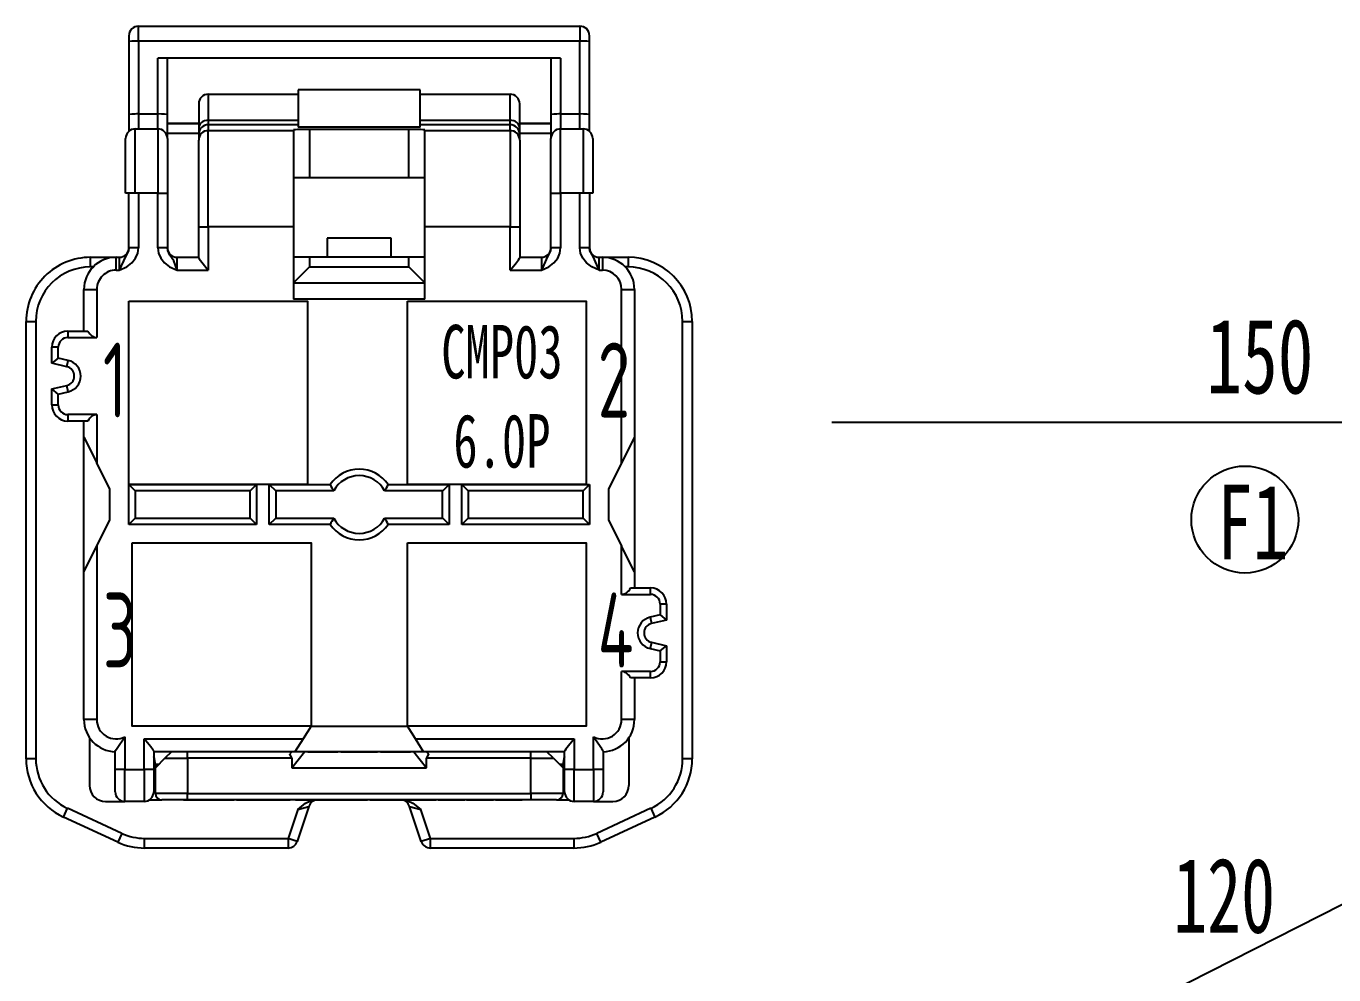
# Model space of a CAD drawing. Header units: millimetres. Extents: x 3853 to 7217, y 3585 to 4426.
# Drawn here: x 4837.8 to 4898.9, y 3794.7 to 3839 of the extents above; entities that cross this region are included whole.
import ezdxf

# ---------------------------------------------------------------- set-up
doc = ezdxf.new("R2010")
doc.units = ezdxf.units.MM
doc.layers.get('0').update_dxf_attribs({"lineweight": 25})
doc.layers.add('_0', color=7, linetype='Continuous', lineweight=25)
doc.layers.add('图框层', color=7, linetype='Continuous', lineweight=25)
doc.styles.add('PC_TEXTSTYLE', font='ISOCP.SHX', dxfattribs={"width": 0.707, "bigfont": 'GBCBIG.SHX'})
doc.styles.add('仿宋体', font='', dxfattribs={"width": 0.7, "height": 3.5})
doc.styles.add('标准', font='', dxfattribs={"width": 0.667})
doc.styles.get('仿宋体').set_extended_font_data('SimSun')
doc.styles.get('标准').set_extended_font_data('SimSun')

msp = doc.modelspace()

# ---------------------------------------------------------------- linework, layer by layer
at = {"lineweight": -2}
for p, q in [((4843.039, 3839.045), (4863.664, 3839.045)), ((4843.039, 3838.347), (4843.039, 3839.045)), ((4863.664, 3839.045), (4863.664, 3838.347)), ((4842.589, 3838.594), (4842.589, 3838.316)), ((4842.589, 3838.316), (4842.589, 3834.911)), ((4863.664, 3838.347), (4843.039, 3838.347)), ((4843.039, 3838.347), (4843.039, 3834.943)), ((4863.664, 3834.943), (4863.664, 3838.347)), ((4864.114, 3838.316), (4864.114, 3838.594)), ((4864.114, 3834.911), (4864.114, 3838.316)), ((4843.939, 3834.943), (4843.939, 3837.545)), ((4862.764, 3837.545), (4843.939, 3837.545)), ((4844.389, 3834.911), (4844.389, 3837.545)), ((4862.314, 3837.545), (4862.314, 3834.911)), ((4862.764, 3837.545), (4862.764, 3834.943)), ((4846.301, 3835.865), (4850.501, 3835.865)), ((4846.301, 3835.865), (4846.301, 3834.65)), ((4850.501, 3836.075), (4850.501, 3834.319)), ((4856.201, 3836.075), (4850.501, 3836.075)), ((4856.201, 3834.319), (4856.201, 3836.075)), ((4856.201, 3835.865), (4860.401, 3835.865)), ((4860.401, 3834.65), (4860.401, 3835.865)), ((4845.851, 3835.415), (4845.851, 3834.264)), ((4860.851, 3834.264), (4860.851, 3835.415)), ((4842.589, 3834.911), (4842.589, 3834.13)), ((4843.039, 3834.943), (4843.939, 3834.943)), ((4843.039, 3834.943), (4843.039, 3834.245)), ((4843.939, 3834.245), (4843.939, 3834.943)), ((4844.389, 3833.797), (4844.389, 3834.911)), ((4844.389, 3834.505), (4845.851, 3834.505)), ((4845.851, 3834.484), (4844.389, 3834.484)), ((4846.301, 3834.65), (4846.301, 3834.439)), ((4846.301, 3834.65), (4850.501, 3834.65)), ((4850.501, 3834.439), (4846.301, 3834.439)), ((4846.301, 3834.439), (4846.301, 3834.17)), ((4856.201, 3834.65), (4860.401, 3834.65)), ((4860.401, 3834.439), (4856.201, 3834.439)), ((4860.401, 3834.439), (4860.401, 3834.65)), ((4860.401, 3834.17), (4860.401, 3834.439)), ((4860.851, 3834.505), (4862.314, 3834.505)), ((4862.314, 3834.484), (4860.851, 3834.484)), ((4862.314, 3834.911), (4862.314, 3833.795)), ((4862.764, 3834.943), (4863.664, 3834.943)), ((4862.764, 3834.943), (4862.764, 3834.245)), ((4863.664, 3834.245), (4863.664, 3834.943)), ((4864.114, 3834.13), (4864.114, 3834.911)), ((4842.889, 3834.245), (4843.939, 3834.245)), ((4842.889, 3831.245), (4842.889, 3834.245)), ((4843.939, 3834.245), (4843.939, 3831.245)), ((4845.851, 3834.034), (4844.389, 3834.034)), ((4845.851, 3834.264), (4845.851, 3833.989)), ((4845.851, 3833.989), (4845.851, 3833.72)), ((4846.301, 3834.17), (4850.276, 3834.17)), ((4846.301, 3829.67), (4846.301, 3834.17)), ((4850.276, 3834.17), (4850.276, 3834.202)), ((4850.276, 3834.17), (4850.276, 3829.67)), ((4856.201, 3834.319), (4850.501, 3834.319)), ((4851.026, 3834.213), (4851.026, 3831.963)), ((4855.676, 3834.213), (4851.026, 3834.213)), ((4855.676, 3831.963), (4855.676, 3834.213)), ((4856.426, 3834.202), (4856.426, 3834.17)), ((4856.426, 3829.67), (4856.426, 3834.17)), ((4856.426, 3834.17), (4860.401, 3834.17)), ((4860.401, 3834.17), (4860.401, 3829.67)), ((4860.851, 3833.989), (4860.851, 3834.264)), ((4862.314, 3834.034), (4860.851, 3834.034)), ((4860.851, 3833.72), (4860.851, 3833.989)), ((4862.764, 3834.245), (4863.814, 3834.245)), ((4862.764, 3831.245), (4862.764, 3834.245)), ((4863.814, 3834.245), (4863.814, 3831.245)), ((4842.439, 3831.245), (4842.439, 3833.795)), ((4844.389, 3833.795), (4844.389, 3831.245)), ((4845.851, 3829.67), (4845.851, 3833.72)), ((4860.851, 3833.72), (4860.851, 3829.67)), ((4862.314, 3831.245), (4862.314, 3833.795)), ((4864.264, 3833.795), (4864.264, 3831.245)), ((4855.676, 3831.963), (4851.026, 3831.963)), ((4842.889, 3831.245), (4842.439, 3831.245)), ((4842.589, 3828.684), (4842.589, 3831.245)), ((4843.039, 3831.245), (4842.889, 3831.245)), ((4843.939, 3831.245), (4843.039, 3831.245)), ((4843.039, 3831.245), (4843.039, 3828.684)), ((4843.939, 3828.684), (4843.939, 3831.245)), ((4843.939, 3831.245), (4844.389, 3831.245)), ((4844.389, 3831.245), (4844.389, 3828.684)), ((4862.314, 3828.684), (4862.314, 3831.245)), ((4862.314, 3831.245), (4862.764, 3831.245)), ((4862.764, 3831.245), (4862.764, 3828.684)), ((4863.664, 3831.245), (4862.764, 3831.245)), ((4863.664, 3828.684), (4863.664, 3831.245)), ((4863.814, 3831.245), (4863.664, 3831.245)), ((4864.264, 3831.245), (4863.814, 3831.245)), ((4864.114, 3831.245), (4864.114, 3828.684)), ((4845.851, 3829.67), (4846.301, 3829.67)), ((4845.851, 3828.226), (4845.851, 3829.67)), ((4850.276, 3829.67), (4846.301, 3829.67)), ((4846.301, 3829.67), (4846.301, 3827.645)), ((4850.276, 3829.67), (4850.276, 3826.295)), ((4860.401, 3829.67), (4856.426, 3829.67)), ((4856.426, 3826.295), (4856.426, 3829.67)), ((4860.401, 3827.645), (4860.401, 3829.67)), ((4860.401, 3829.67), (4860.851, 3829.67)), ((4860.851, 3829.67), (4860.851, 3828.226)), ((4854.851, 3829.145), (4851.851, 3829.145)), ((4851.851, 3829.145), (4851.851, 3828.245)), ((4854.851, 3828.245), (4854.851, 3829.145)), ((4843.039, 3828.684), (4842.589, 3828.684)), ((4844.389, 3828.684), (4843.939, 3828.684)), ((4862.764, 3828.684), (4862.314, 3828.684)), ((4864.114, 3828.684), (4863.664, 3828.684)), ((4840.789, 3828.245), (4841.989, 3828.245)), ((4840.789, 3827.795), (4840.789, 3828.245)), ((4840.918, 3827.795), (4840.789, 3827.795)), ((4841.989, 3828.245), (4842.139, 3828.245)), ((4841.989, 3827.645), (4841.989, 3828.245)), ((4842.139, 3828.245), (4842.139, 3827.645)), ((4844.839, 3828.245), (4845.851, 3828.245)), ((4844.839, 3827.645), (4844.839, 3828.245)), ((4851.026, 3828.245), (4850.276, 3828.245)), ((4851.026, 3827.795), (4850.277, 3827.046)), ((4855.676, 3828.245), (4851.026, 3828.245)), ((4851.026, 3828.245), (4851.026, 3827.795)), ((4851.026, 3827.795), (4855.676, 3827.795)), ((4856.426, 3828.245), (4855.676, 3828.245)), ((4855.676, 3827.795), (4855.676, 3828.245)), ((4855.676, 3827.795), (4856.426, 3827.045)), ((4860.851, 3828.245), (4861.864, 3828.245)), ((4861.864, 3828.245), (4861.864, 3827.645)), ((4864.564, 3828.245), (4864.714, 3828.245)), ((4864.564, 3827.645), (4864.564, 3828.245)), ((4864.714, 3828.245), (4864.714, 3827.645)), ((4864.714, 3828.245), (4865.914, 3828.245)), ((4865.914, 3827.795), (4865.785, 3827.795)), ((4865.914, 3828.245), (4865.914, 3827.795)), ((4841.989, 3827.645), (4842.139, 3827.645)), ((4844.839, 3827.645), (4846.301, 3827.645)), ((4860.401, 3827.645), (4861.864, 3827.645)), ((4864.564, 3827.645), (4864.714, 3827.645)), ((4840.489, 3826.745), (4841.089, 3826.745)), ((4840.489, 3824.795), (4840.489, 3826.745)), ((4841.089, 3826.745), (4841.089, 3824.495)), ((4850.276, 3827.045), (4856.426, 3827.045)), ((4865.614, 3818.645), (4865.614, 3826.745)), ((4865.614, 3826.745), (4866.214, 3826.745)), ((4866.214, 3826.745), (4866.214, 3819.845)), ((4856.426, 3826.295), (4850.276, 3826.295)), ((4837.789, 3825.245), (4838.239, 3825.245)), ((4837.789, 3804.814), (4837.789, 3825.245)), ((4838.239, 3825.245), (4838.239, 3804.814)), ((4839.739, 3824.795), (4840.667, 3824.795)), ((4839.739, 3824.795), (4839.739, 3824.495)), ((4868.464, 3804.814), (4868.464, 3825.245)), ((4868.464, 3825.245), (4868.914, 3825.245)), ((4868.914, 3825.245), (4868.914, 3804.814)), ((4839.739, 3824.495), (4841.089, 3824.495)), ((4839.289, 3824.045), (4838.989, 3824.045)), ((4838.989, 3823.295), (4838.989, 3824.045)), ((4839.289, 3823.534), (4838.989, 3823.295)), ((4839.289, 3823.534), (4839.289, 3824.045)), ((4839.757, 3823.426), (4839.289, 3823.534)), ((4839.69, 3823.133), (4838.989, 3823.295)), ((4839.69, 3823.133), (4839.757, 3823.426)), ((4838.989, 3822.095), (4839.69, 3822.256)), ((4839.757, 3821.964), (4839.69, 3822.256)), ((4839.289, 3821.856), (4838.989, 3822.095)), ((4838.989, 3821.345), (4838.989, 3822.095)), ((4839.289, 3821.856), (4839.757, 3821.964)), ((4839.289, 3821.345), (4839.289, 3821.856)), ((4838.989, 3821.345), (4839.289, 3821.345)), ((4841.089, 3820.895), (4839.739, 3820.895)), ((4839.739, 3820.895), (4839.739, 3820.595)), ((4840.667, 3820.595), (4839.739, 3820.595)), ((4840.489, 3819.845), (4840.489, 3820.595)), ((4841.089, 3820.895), (4841.089, 3818.645)), ((4840.489, 3819.845), (4841.089, 3818.645)), ((4840.489, 3813.545), (4840.489, 3819.845)), ((4866.214, 3819.845), (4865.614, 3818.645)), ((4866.214, 3819.845), (4866.214, 3813.545)), ((4841.689, 3817.445), (4841.089, 3818.645)), ((4865.614, 3818.645), (4865.014, 3817.445)), ((4841.689, 3817.445), (4841.689, 3815.945)), ((4842.589, 3817.632), (4848.551, 3817.632)), ((4842.589, 3815.757), (4842.589, 3817.632)), ((4842.589, 3817.632), (4842.889, 3817.333)), ((4842.889, 3817.332), (4842.889, 3816.057)), ((4848.251, 3817.332), (4842.889, 3817.332)), ((4848.251, 3816.057), (4848.251, 3817.332)), ((4848.551, 3817.632), (4848.252, 3817.333)), ((4848.551, 3817.632), (4848.551, 3815.757)), ((4849.151, 3815.757), (4849.151, 3817.632)), ((4849.151, 3817.632), (4851.994, 3817.632)), ((4849.151, 3817.632), (4849.451, 3817.333)), ((4849.451, 3817.332), (4849.451, 3816.057)), ((4852.161, 3817.332), (4849.451, 3817.332)), ((4857.251, 3817.332), (4854.541, 3817.332)), ((4854.709, 3817.632), (4857.551, 3817.632)), ((4857.251, 3816.057), (4857.251, 3817.332)), ((4857.551, 3817.632), (4857.252, 3817.333)), ((4857.551, 3817.632), (4857.551, 3815.757)), ((4858.151, 3815.757), (4858.151, 3817.632)), ((4858.151, 3817.632), (4864.114, 3817.632)), ((4858.151, 3817.632), (4858.451, 3817.333)), ((4858.451, 3817.332), (4858.451, 3816.057)), ((4863.814, 3817.332), (4858.451, 3817.332)), ((4864.114, 3817.632), (4863.814, 3817.333)), ((4863.814, 3816.057), (4863.814, 3817.332)), ((4864.114, 3817.632), (4864.114, 3815.757)), ((4865.014, 3815.945), (4865.014, 3817.445)), ((4841.089, 3814.745), (4841.689, 3815.945)), ((4842.589, 3815.757), (4842.889, 3816.057)), ((4848.551, 3815.757), (4842.589, 3815.757)), ((4842.889, 3816.057), (4848.251, 3816.057)), ((4848.551, 3815.757), (4848.252, 3816.057)), ((4849.151, 3815.757), (4849.451, 3816.057)), ((4851.994, 3815.757), (4849.151, 3815.757)), ((4849.451, 3816.057), (4852.161, 3816.057)), ((4854.541, 3816.057), (4857.251, 3816.057)), ((4857.551, 3815.757), (4854.709, 3815.757)), ((4857.551, 3815.757), (4857.252, 3816.057)), ((4858.151, 3815.757), (4858.451, 3816.057)), ((4864.114, 3815.757), (4858.151, 3815.757)), ((4858.451, 3816.057), (4863.814, 3816.057)), ((4864.114, 3815.757), (4863.814, 3816.057)), ((4865.014, 3815.945), (4865.614, 3814.745)), ((4840.489, 3813.545), (4841.089, 3814.745)), ((4841.089, 3814.745), (4841.089, 3806.645)), ((4865.614, 3812.495), (4865.614, 3814.745)), ((4866.214, 3813.545), (4865.614, 3814.745)), ((4840.489, 3806.645), (4840.489, 3813.545)), ((4866.214, 3813.545), (4866.214, 3812.795)), ((4865.614, 3812.495), (4866.964, 3812.495)), ((4866.036, 3812.795), (4866.964, 3812.795)), ((4866.964, 3812.495), (4866.964, 3812.795)), ((4867.414, 3812.045), (4867.414, 3811.534)), ((4867.714, 3812.045), (4867.414, 3812.045)), ((4867.714, 3812.045), (4867.714, 3811.295)), ((4867.414, 3811.534), (4866.946, 3811.426)), ((4866.946, 3811.426), (4867.013, 3811.133)), ((4867.714, 3811.295), (4867.013, 3811.133)), ((4867.414, 3811.534), (4867.714, 3811.295)), ((4867.013, 3810.256), (4866.946, 3809.964)), ((4867.013, 3810.256), (4867.714, 3810.095)), ((4867.414, 3809.856), (4867.714, 3810.095)), ((4867.714, 3810.095), (4867.714, 3809.345)), ((4866.946, 3809.964), (4867.414, 3809.856)), ((4867.414, 3809.856), (4867.414, 3809.345)), ((4865.614, 3806.645), (4865.614, 3808.895)), ((4866.964, 3808.895), (4865.614, 3808.895)), ((4866.964, 3808.595), (4866.964, 3808.895)), ((4867.414, 3809.345), (4867.714, 3809.345)), ((4866.964, 3808.595), (4866.036, 3808.595)), ((4866.214, 3808.595), (4866.214, 3806.645)), ((4841.089, 3806.645), (4840.489, 3806.645)), ((4851.101, 3806.345), (4850.726, 3805.745)), ((4851.101, 3806.345), (4855.601, 3806.345)), ((4855.976, 3805.745), (4855.601, 3806.345)), ((4866.214, 3806.645), (4865.614, 3806.645)), ((4840.751, 3805.797), (4840.751, 3803.57)), ((4842.401, 3805.845), (4842.401, 3804.32)), ((4843.301, 3804.32), (4843.301, 3805.745)), ((4843.301, 3805.745), (4850.726, 3805.745)), ((4850.726, 3805.745), (4850.351, 3805.145)), ((4855.976, 3805.745), (4863.401, 3805.745)), ((4856.351, 3805.145), (4855.976, 3805.745)), ((4863.401, 3805.745), (4863.401, 3804.32)), ((4864.301, 3804.32), (4864.301, 3805.845)), ((4865.951, 3805.797), (4865.951, 3803.57)), ((4841.951, 3804.32), (4841.951, 3805.164)), ((4843.751, 3805.164), (4843.751, 3804.32)), ((4850.351, 3805.145), (4843.751, 3805.145)), ((4843.826, 3805.145), (4843.751, 3805.107)), ((4844.576, 3805.145), (4844.276, 3804.845)), ((4845.326, 3804.845), (4845.326, 3805.145)), ((4850.201, 3805.145), (4849.976, 3805.145)), ((4850.201, 3805.145), (4850.105, 3805.049)), ((4850.201, 3804.395), (4850.801, 3805.145)), ((4856.351, 3805.145), (4850.351, 3805.145)), ((4850.951, 3805.145), (4850.801, 3805.145)), ((4850.951, 3805.145), (4852.351, 3805.145)), ((4852.49, 3805.145), (4852.351, 3805.145)), ((4852.49, 3805.145), (4852.711, 3805.145)), ((4852.711, 3805.145), (4853.126, 3805.145)), ((4853.126, 3805.145), (4853.576, 3805.145)), ((4853.576, 3805.145), (4853.992, 3805.145)), ((4853.992, 3805.145), (4854.213, 3805.145)), ((4854.351, 3805.145), (4854.213, 3805.145)), ((4854.351, 3805.145), (4855.751, 3805.145)), ((4855.901, 3805.145), (4855.751, 3805.145)), ((4855.901, 3805.145), (4856.501, 3804.395)), ((4862.951, 3805.145), (4856.351, 3805.145)), ((4856.726, 3805.145), (4856.501, 3805.145)), ((4856.501, 3805.145), (4856.597, 3805.049)), ((4861.376, 3804.845), (4861.376, 3805.145)), ((4862.426, 3804.845), (4862.126, 3805.145)), ((4862.951, 3805.107), (4862.877, 3805.145)), ((4862.951, 3804.32), (4862.951, 3805.164)), ((4864.751, 3805.164), (4864.751, 3804.32)), ((4838.239, 3804.814), (4837.789, 3804.814)), ((4844.276, 3804.845), (4843.826, 3804.395)), ((4843.976, 3804.545), (4843.826, 3804.545)), ((4843.826, 3804.545), (4843.826, 3804.395)), ((4844.276, 3804.845), (4845.326, 3804.845)), ((4850.201, 3804.845), (4845.326, 3804.845)), ((4845.326, 3804.845), (4845.326, 3803.195)), ((4850.201, 3804.845), (4850.105, 3805.049)), ((4850.201, 3804.845), (4850.201, 3804.395)), ((4856.597, 3805.049), (4856.501, 3804.845)), ((4856.501, 3804.395), (4856.501, 3804.845)), ((4861.376, 3804.845), (4856.501, 3804.845)), ((4861.376, 3804.845), (4862.426, 3804.845)), ((4861.376, 3803.195), (4861.376, 3804.845)), ((4862.426, 3804.845), (4862.876, 3804.395)), ((4862.876, 3804.545), (4862.726, 3804.545)), ((4862.876, 3804.395), (4862.876, 3804.545)), ((4868.914, 3804.814), (4868.464, 3804.814)), ((4842.401, 3804.32), (4841.951, 3804.32)), ((4841.951, 3803.27), (4841.951, 3804.32)), ((4842.401, 3804.32), (4843.301, 3804.32)), ((4842.401, 3802.82), (4842.401, 3804.32)), ((4843.301, 3804.32), (4843.301, 3802.82)), ((4843.751, 3804.32), (4843.301, 3804.32)), ((4843.751, 3804.32), (4843.751, 3803.27)), ((4843.826, 3804.245), (4843.751, 3804.28)), ((4843.826, 3803.195), (4843.826, 3804.395)), ((4850.201, 3804.395), (4856.501, 3804.395)), ((4862.876, 3804.395), (4862.876, 3803.195)), ((4862.951, 3804.28), (4862.876, 3804.245)), ((4863.401, 3804.32), (4862.951, 3804.32)), ((4862.951, 3803.27), (4862.951, 3804.32)), ((4863.401, 3804.32), (4864.301, 3804.32)), ((4863.401, 3802.82), (4863.401, 3804.32)), ((4864.301, 3804.32), (4864.301, 3802.82)), ((4864.751, 3804.32), (4864.301, 3804.32)), ((4864.751, 3804.32), (4864.751, 3803.27)), ((4841.501, 3802.82), (4842.401, 3802.82)), ((4843.301, 3802.82), (4842.401, 3802.82)), ((4843.55, 3802.895), (4844.126, 3802.895)), ((4845.326, 3803.195), (4843.826, 3803.195)), ((4845.326, 3802.895), (4844.126, 3802.895)), ((4845.139, 3802.895), (4845.152, 3802.895)), ((4845.152, 3802.895), (4845.177, 3802.895)), ((4845.177, 3802.895), (4845.228, 3802.895)), ((4845.228, 3802.895), (4845.279, 3802.895)), ((4845.279, 3802.895), (4845.305, 3802.895)), ((4845.305, 3802.895), (4845.356, 3802.895)), ((4845.326, 3803.195), (4861.376, 3803.195)), ((4845.326, 3802.895), (4845.326, 3803.195)), ((4861.376, 3802.895), (4845.326, 3802.895)), ((4845.356, 3802.895), (4845.394, 3802.895)), ((4845.394, 3802.895), (4845.433, 3802.895)), ((4845.433, 3802.895), (4845.466, 3802.895)), ((4845.466, 3802.895), (4845.765, 3802.895)), ((4845.765, 3802.895), (4845.821, 3802.895)), ((4845.821, 3802.895), (4845.888, 3802.895)), ((4845.888, 3802.895), (4845.986, 3802.895)), ((4845.976, 3802.895), (4846.307, 3802.895)), ((4846.307, 3802.895), (4846.339, 3802.895)), ((4846.344, 3802.895), (4846.412, 3802.895)), ((4846.412, 3802.895), (4846.467, 3802.895)), ((4846.467, 3802.895), (4846.518, 3802.895)), ((4846.518, 3802.895), (4846.544, 3802.895)), ((4846.544, 3802.895), (4846.556, 3802.895)), ((4846.556, 3802.895), (4846.641, 3802.895)), ((4846.641, 3802.895), (4846.725, 3802.895)), ((4846.725, 3802.895), (4846.81, 3802.895)), ((4846.81, 3802.895), (4846.86, 3802.895)), ((4846.814, 3802.895), (4846.961, 3802.895)), ((4846.86, 3802.895), (4846.894, 3802.895)), ((4846.961, 3802.895), (4846.973, 3802.895)), ((4846.973, 3802.895), (4846.995, 3802.895)), ((4846.995, 3802.895), (4847.029, 3802.895)), ((4847.029, 3802.895), (4847.085, 3802.895)), ((4847.085, 3802.895), (4847.141, 3802.895)), ((4847.141, 3802.895), (4847.186, 3802.895)), ((4847.186, 3802.895), (4847.243, 3802.895)), ((4847.243, 3802.895), (4847.299, 3802.895)), ((4847.299, 3802.895), (4847.333, 3802.895)), ((4847.333, 3802.895), (4847.344, 3802.895)), ((4847.344, 3802.895), (4847.366, 3802.895)), ((4847.366, 3802.895), (4847.514, 3802.895)), ((4847.62, 3802.895), (4847.651, 3802.895)), ((4847.651, 3802.895), (4847.683, 3802.895)), ((4847.683, 3802.895), (4847.721, 3802.895)), ((4847.721, 3802.895), (4847.779, 3802.895)), ((4847.779, 3802.895), (4847.798, 3802.895)), ((4847.798, 3802.895), (4847.969, 3802.895)), ((4847.969, 3802.895), (4848.001, 3802.895)), ((4848.001, 3802.895), (4848.352, 3802.895)), ((4848.352, 3802.895), (4848.364, 3802.895)), ((4848.364, 3802.895), (4848.369, 3802.895)), ((4848.369, 3802.895), (4848.385, 3802.895)), ((4848.385, 3802.895), (4848.429, 3802.895)), ((4848.429, 3802.895), (4848.463, 3802.895)), ((4848.463, 3802.895), (4848.529, 3802.895)), ((4848.529, 3802.895), (4848.585, 3802.895)), ((4848.585, 3802.895), (4848.607, 3802.895)), ((4848.607, 3802.895), (4848.623, 3802.895)), ((4848.623, 3802.895), (4848.656, 3802.895)), ((4848.656, 3802.895), (4848.689, 3802.895)), ((4848.689, 3802.895), (4848.756, 3802.895)), ((4848.756, 3802.895), (4848.806, 3802.895)), ((4848.806, 3802.895), (4848.867, 3802.895)), ((4848.867, 3802.895), (4848.906, 3802.895)), ((4848.906, 3802.895), (4848.929, 3802.895)), ((4848.929, 3802.895), (4848.946, 3802.895)), ((4848.946, 3802.895), (4848.972, 3802.895)), ((4848.972, 3802.895), (4849.023, 3802.895)), ((4849.023, 3802.895), (4849.087, 3802.895)), ((4849.087, 3802.895), (4849.138, 3802.895)), ((4849.138, 3802.895), (4849.176, 3802.895)), ((4849.176, 3802.895), (4849.189, 3802.895)), ((4849.183, 3802.895), (4849.308, 3802.895)), ((4849.308, 3802.895), (4849.433, 3802.895)), ((4849.433, 3802.895), (4849.683, 3802.895)), ((4849.683, 3802.895), (4849.808, 3802.895)), ((4849.808, 3802.895), (4849.933, 3802.895)), ((4849.933, 3802.895), (4850.026, 3802.895)), ((4850.026, 3802.895), (4850.089, 3802.895)), ((4850.089, 3802.895), (4850.12, 3802.895)), ((4850.37, 3802.895), (4850.445, 3802.895)), ((4850.445, 3802.895), (4850.651, 3802.895)), ((4850.651, 3802.895), (4851.133, 3802.895)), ((4851.133, 3802.895), (4851.614, 3802.895)), ((4851.383, 3802.893), (4851.42, 3802.895)), ((4851.411, 3802.895), (4851.393, 3802.895)), ((4851.614, 3802.895), (4851.82, 3802.895)), ((4851.82, 3802.895), (4851.923, 3802.895)), ((4851.923, 3802.895), (4852.405, 3802.895)), ((4852.405, 3802.895), (4852.458, 3802.895)), ((4852.458, 3802.895), (4852.489, 3802.895)), ((4852.489, 3802.895), (4852.508, 3802.895)), ((4852.508, 3802.895), (4852.576, 3802.895)), ((4852.576, 3802.895), (4852.68, 3802.895)), ((4852.68, 3802.895), (4852.851, 3802.895)), ((4852.851, 3802.895), (4853.023, 3802.895)), ((4853.023, 3802.895), (4853.23, 3802.895)), ((4853.23, 3802.895), (4853.401, 3802.895)), ((4853.401, 3802.895), (4853.573, 3802.895)), ((4853.573, 3802.895), (4853.676, 3802.895)), ((4853.676, 3802.895), (4853.745, 3802.895)), ((4853.848, 3802.895), (4853.917, 3802.895)), ((4853.917, 3802.895), (4854.02, 3802.895)), ((4854.02, 3802.895), (4854.192, 3802.895)), ((4854.192, 3802.895), (4854.364, 3802.895)), ((4854.364, 3802.895), (4854.536, 3802.895)), ((4854.536, 3802.895), (4854.708, 3802.895)), ((4854.708, 3802.895), (4854.88, 3802.895)), ((4854.88, 3802.895), (4854.983, 3802.895)), ((4854.983, 3802.895), (4855.051, 3802.895)), ((4855.051, 3802.895), (4855.086, 3802.895)), ((4855.086, 3802.895), (4855.189, 3802.895)), ((4855.189, 3802.895), (4855.395, 3802.895)), ((4855.32, 3802.893), (4855.283, 3802.895)), ((4855.292, 3802.895), (4855.31, 3802.895)), ((4855.395, 3802.895), (4855.601, 3802.895)), ((4855.601, 3802.895), (4855.676, 3802.895)), ((4855.676, 3802.895), (4855.705, 3802.895)), ((4855.705, 3802.895), (4855.773, 3802.895)), ((4855.773, 3802.895), (4855.876, 3802.895)), ((4855.876, 3802.895), (4856.048, 3802.895)), ((4856.048, 3802.895), (4856.22, 3802.895)), ((4856.22, 3802.895), (4856.426, 3802.895)), ((4856.426, 3802.895), (4856.598, 3802.895)), ((4856.598, 3802.895), (4856.77, 3802.895)), ((4856.77, 3802.895), (4856.873, 3802.895)), ((4856.873, 3802.895), (4856.942, 3802.895)), ((4856.942, 3802.895), (4856.949, 3802.895)), ((4857.045, 3802.895), (4856.949, 3802.895)), ((4857.045, 3802.895), (4857.114, 3802.895)), ((4857.114, 3802.895), (4857.217, 3802.895)), ((4857.217, 3802.895), (4857.389, 3802.895)), ((4857.389, 3802.895), (4857.561, 3802.895)), ((4857.561, 3802.895), (4857.767, 3802.895)), ((4857.767, 3802.895), (4857.939, 3802.895)), ((4857.939, 3802.895), (4858.111, 3802.895)), ((4858.111, 3802.895), (4858.214, 3802.895)), ((4858.214, 3802.895), (4858.283, 3802.895)), ((4858.364, 3802.895), (4858.283, 3802.895)), ((4858.364, 3802.895), (4858.386, 3802.895)), ((4858.386, 3802.895), (4858.42, 3802.895)), ((4858.42, 3802.895), (4858.489, 3802.895)), ((4858.489, 3802.895), (4858.592, 3802.895)), ((4858.592, 3802.895), (4858.73, 3802.895)), ((4858.73, 3802.895), (4858.867, 3802.895)), ((4858.867, 3802.895), (4859.142, 3802.895)), ((4859.142, 3802.895), (4859.28, 3802.895)), ((4859.28, 3802.895), (4859.417, 3802.895)), ((4859.417, 3802.895), (4859.52, 3802.895)), ((4859.52, 3802.895), (4859.589, 3802.895)), ((4859.589, 3802.895), (4859.623, 3802.895)), ((4859.682, 3802.895), (4859.623, 3802.895)), ((4859.726, 3802.895), (4859.682, 3802.895)), ((4859.726, 3802.895), (4860.964, 3802.895)), ((4861.03, 3802.895), (4860.964, 3802.895)), ((4861.205, 3802.895), (4861.03, 3802.895)), ((4861.376, 3802.895), (4861.205, 3802.895)), ((4862.876, 3803.195), (4861.376, 3803.195)), ((4861.376, 3803.195), (4861.376, 3802.895)), ((4862.576, 3802.895), (4861.376, 3802.895)), ((4862.576, 3802.895), (4863.153, 3802.895)), ((4864.301, 3802.82), (4863.401, 3802.82)), ((4864.301, 3802.82), (4865.201, 3802.82)), ((4839.532, 3802.091), (4839.72, 3802.499)), ((4842.066, 3800.921), (4839.532, 3802.091)), ((4842.254, 3801.33), (4839.72, 3802.499)), ((4850.477, 3802.445), (4850.027, 3801.095)), ((4850.999, 3802.587), (4850.454, 3800.953)), ((4850.477, 3802.445), (4850.998, 3802.587)), ((4856.249, 3800.953), (4855.704, 3802.587)), ((4855.704, 3802.587), (4856.226, 3802.445)), ((4856.676, 3801.095), (4856.226, 3802.445)), ((4866.983, 3802.499), (4864.449, 3801.33)), ((4867.171, 3802.091), (4864.637, 3800.921)), ((4866.983, 3802.499), (4867.171, 3802.091)), ((4842.254, 3801.33), (4842.066, 3800.921)), ((4843.323, 3801.095), (4850.027, 3801.095)), ((4843.323, 3800.645), (4843.323, 3801.095)), ((4850.454, 3800.953), (4850.027, 3801.095)), ((4850.027, 3801.095), (4850.027, 3800.645)), ((4856.676, 3801.095), (4856.249, 3800.953)), ((4856.676, 3801.095), (4863.38, 3801.095)), ((4856.676, 3800.645), (4856.676, 3801.095)), ((4863.38, 3801.095), (4863.38, 3800.645)), ((4864.637, 3800.921), (4864.449, 3801.33)), ((4850.027, 3800.645), (4843.323, 3800.645)), ((4863.38, 3800.645), (4856.676, 3800.645))]:
    msp.add_line(p, q, dxfattribs=at)
for points in [[(4842.139, 3827.645), (4842.486, 3827.805), (4842.728, 3827.982), (4842.904, 3828.2), (4843.006, 3828.438), (4843.039, 3828.684)], [(4842.589, 3828.684), (4842.569, 3828.544), (4842.428, 3828.285), (4842.139, 3827.645)], [(4843.939, 3828.684), (4843.972, 3828.438), (4844.075, 3828.2), (4844.252, 3827.981), (4844.494, 3827.804), (4844.839, 3827.645)], [(4844.839, 3827.645), (4844.682, 3828.076), (4844.507, 3828.347), (4844.404, 3828.563), (4844.389, 3828.684)], [(4861.864, 3827.645), (4862.211, 3827.805), (4862.453, 3827.982), (4862.629, 3828.2), (4862.731, 3828.438), (4862.764, 3828.684)], [(4862.314, 3828.684), (4862.294, 3828.545), (4862.148, 3828.279), (4861.864, 3827.645)], [(4864.564, 3827.645), (4864.216, 3827.806), (4863.974, 3827.983), (4863.799, 3828.201), (4863.697, 3828.438), (4863.664, 3828.684)], [(4864.564, 3827.645), (4864.279, 3828.28), (4864.134, 3828.544), (4864.114, 3828.684)], [(4845.851, 3828.226), (4845.854, 3828.211), (4845.876, 3828.167), (4845.991, 3828.011), (4846.301, 3827.645)], [(4860.401, 3827.645), (4860.66, 3827.947), (4860.8, 3828.125), (4860.846, 3828.203), (4860.851, 3828.226)], [(4841.951, 3805.164), (4841.953, 3805.174), (4841.962, 3805.199), (4842.04, 3805.316), (4842.401, 3805.845)], [(4843.751, 3805.164), (4843.749, 3805.179), (4843.727, 3805.223), (4843.612, 3805.379), (4843.301, 3805.745)], [(4863.401, 3805.745), (4863.003, 3805.264), (4862.957, 3805.187), (4862.951, 3805.164)], [(4864.693, 3805.274), (4864.392, 3805.693), (4864.301, 3805.845)], [(4850.477, 3802.445), (4850.842, 3802.742), (4851.075, 3802.857), (4851.299, 3802.895)], [(4855.404, 3802.895), (4855.628, 3802.857), (4855.861, 3802.742), (4856.226, 3802.445)]]:
    msp.add_lwpolyline(points, dxfattribs=at)
for centre, radius, start, end in [((4843.039, 3838.595), 0.45, 90, 180.00001), ((4863.664, 3838.595), 0.45, 0, 90), ((4846.301, 3835.415), 0.45, 90, 179.99999), ((4860.401, 3835.415), 0.45, 0, 90), ((4842.889, 3833.795), 0.45, 90, 179.99999), ((4843.939, 3833.795), 0.45, 0, 90), ((4850.82, 3817.77), 16.443, 89.28119, 91.89362), ((4855.883, 3817.767), 16.446, 88.10676, 90.71873), ((4862.764, 3833.795), 0.45, 90, 180.00001), ((4863.814, 3833.795), 0.45, 0, 90), ((4850.823, 3815.219), 16.744, 89.30517, 91.86938), ((4855.882, 3815.501), 16.462, 88.10773, 90.71731), ((4842.139, 3828.695), 0.45, 270, 359.7321), ((4844.839, 3828.695), 0.45, 179.99999, 270), ((4861.864, 3828.695), 0.45, 270, 360), ((4864.564, 3828.695), 0.45, 179.99999, 270), ((4840.789, 3825.245), 3, 90, 180.00001), ((4840.789, 3825.245), 2.55, 90, 179.99999), ((4841.989, 3826.745), 1.5, 90, 179.99999), ((4864.714, 3826.745), 1.5, 360, 90), ((4865.914, 3825.245), 3, 0, 90), ((4865.914, 3825.245), 2.55, 360, 90), ((4841.989, 3826.745), 0.9, 90, 180.00001), ((4864.714, 3826.745), 0.9, 0, 90), ((4839.739, 3824.045), 0.75, 90, 179.99999), ((4839.739, 3824.045), 0.45, 90, 179.99999), ((4839.589, 3822.695), 0.45, 282.97224, 77.02776), ((4839.589, 3822.695), 0.75, 282.97224, 77.02776), ((4839.739, 3821.345), 0.75, 180.00001, 270), ((4839.739, 3821.345), 0.45, 179.99999, 270), ((4853.351, 3816.695), 1.65, 34.62354, 145.37646), ((4853.351, 3816.695), 1.35, 28.17864, 151.82136), ((4857.44, 3820.48), 6.146, 207.60106, 210.80316), ((4849.278, 3820.471), 6.128, 329.19295, 332.4042), ((4857.341, 3812.964), 6.033, 149.15797, 152.41984), ((4853.351, 3816.695), 1.65, 214.62354, 325.37646), ((4853.351, 3816.695), 1.35, 208.17864, 331.82136), ((4849.263, 3812.91), 6.146, 27.60106, 30.80317), ((4866.964, 3812.045), 0.75, 360, 90), ((4866.964, 3812.045), 0.45, 0, 90), ((4867.114, 3810.695), 0.75, 102.97224, 257.02776), ((4867.114, 3810.695), 0.45, 102.97224, 257.02776), ((4866.964, 3809.345), 0.45, 270, 0), ((4866.964, 3809.345), 0.75, 270, 0), ((4841.989, 3806.645), 1.5, 180.00001, 268.56745), ((4841.989, 3806.645), 0.9, 179.99999, 297.27962), ((4864.714, 3806.645), 0.9, 242.72039, 0), ((4864.714, 3806.645), 1.5, 271.43254, 0), ((4864.483, 3805.085), 0.281, 16.42325, 42.01821), ((4840.789, 3804.814), 3, 179.99999, 245.22486), ((4840.789, 3804.814), 2.55, 180.00001, 245.22486), ((4842.885, 3804.547), 0.941, 359.8442, 22.99509), ((4863.815, 3804.548), 0.939, 156.9747, 180.1978), ((4865.914, 3804.814), 2.55, 294.77514, 0), ((4865.914, 3804.814), 3, 294.77514, 0), ((4841.501, 3803.57), 0.75, 180.00001, 270), ((4865.201, 3803.57), 0.75, 270, 0), ((4842.401, 3803.27), 0.45, 180.00001, 270), ((4843.301, 3803.27), 0.45, 270, 0), ((4844.126, 3803.195), 0.3, 180.00001, 270), ((4851.426, 3802.445), 0.45, 95.43493, 161.56505), ((4855.277, 3802.445), 0.45, 18.43495, 84.56518), ((4862.576, 3803.195), 0.3, 270, 0), ((4863.401, 3803.27), 0.45, 180.00001, 270), ((4864.301, 3803.27), 0.45, 270, 0), ((4843.323, 3803.645), 3, 245.22486, 270), ((4843.323, 3803.645), 2.55, 245.22486, 270), ((4850.027, 3801.095), 0.45, 270, 341.56505), ((4856.676, 3801.095), 0.45, 198.43495, 270), ((4863.38, 3803.645), 2.55, 270, 294.77514), ((4863.38, 3803.645), 3, 270, 294.77514)]:
    msp.add_arc(centre, radius, start, end, dxfattribs=at)
for centre, major_axis, ratio, start_param, end_param in [((4843.039, 3838.316), (-0.45, 0), 0.069756, 4.712389, 6.283185), ((4863.664, 3838.316), (-0.45, 0), 0.069756, 3.141593, 4.712389), ((4843.039, 3834.911), (0.45, 0), 0.069756, 1.570796, 3.141593), ((4843.939, 3834.911), (0.45, 0), 0.069756, 0, 1.570796), ((4846.301, 3834.264), (0.45, 0), 0.858903, 1.570796, 3.141593), ((4846.301, 3833.989), (-0.45, 0), 0.999901, 4.712389, 6.283185), ((4860.401, 3834.264), (0.45, 0), 0.858903, 0, 1.570796), ((4860.401, 3833.989), (-0.45, 0), 0.999901, 3.141593, 4.712389), ((4862.764, 3834.911), (0.45, 0), 0.069756, 1.570796, 3.141593), ((4863.664, 3834.911), (0.45, 0), 0.069756, 0, 1.570796), ((4846.301, 3833.72), (0.45, 0), 0.999901, 1.570796, 3.141593), ((4860.401, 3833.72), (0.45, 0), 0.999901, 0, 1.570796), ((4841.089, 3825.534), (0, -1.039), 0.57735, 5.50377, 6.283185), ((4841.089, 3819.856), (0, -1.039), 0.57735, 3.141593, 3.921008), ((4865.614, 3813.534), (0, 1.039), 0.57735, 3.141593, 3.921008), ((4865.614, 3807.856), (0, 1.039), 0.57735, 5.50377, 6.283185)]:
    msp.add_ellipse(centre, major_axis=major_axis, ratio=ratio, start_param=start_param, end_param=end_param, dxfattribs=at)
at = {"layer": '_0', "lineweight": -3}
for p, q in [((4943.78, 3820.549), (4863.947, 3780.088)), ((4875.433, 3820.549), (4943.78, 3820.549))]:
    msp.add_line(p, q, dxfattribs=at)
at = {"layer": '_0', "lineweight": -2}
for points in [[(4842.589, 3826.188), (4850.943, 3826.188), (4850.943, 3817.632), (4842.589, 3817.632)], [(4855.601, 3826.188), (4863.955, 3826.188), (4863.955, 3817.632), (4855.601, 3817.632)], [(4842.748, 3814.9), (4851.101, 3814.9), (4851.101, 3806.345), (4842.748, 3806.345)], [(4855.601, 3814.9), (4863.955, 3814.9), (4863.955, 3806.345), (4855.601, 3806.345)]]:
    msp.add_lwpolyline(points, close=True, dxfattribs=at)
at = {"layer": '_0', "linetype": 'ByBlock', "lineweight": -3}
msp.add_circle((4894.737, 3815.992), 2.5, dxfattribs=at)

# ---------------------------------------------------------------- texts
at = {"insert": (4858.529, 3825.087), "char_height": 2.5, "width": 2.98384, "attachment_point": 1, "style": '标准'}
msp.add_mtext('\\pxqc;CMP03\\P6.0P', dxfattribs=at)
at = {"layer": '_0', "lineweight": 0, "char_height": 3.5, "attachment_point": 1, "style": 'PC_TEXTSTYLE'}
for s, insert in [('1', (4841.377, 3824.258)), ('2', (4864.497, 3824.258)), ('3', (4841.377, 3812.576)), ('4', (4864.497, 3812.576))]:
    msp.add_mtext(s, dxfattribs=dict(at, insert=insert))
at = {"layer": '_0', "linetype": 'ByBlock', "lineweight": -3, "char_height": 3.5, "attachment_point": 1, "style": '标准'}
for s, insert, width in [('{\\W0.7;F1}', (4893.434, 3817.629), 2.49833), ('120', (4891.385, 3800.183), 15.15855)]:
    msp.add_mtext(s, dxfattribs=dict(at, insert=insert, width=width))
at = {"layer": '图框层', "linetype": 'ByBlock', "lineweight": -3, "insert": (4892.939, 3825.382), "char_height": 3.5, "width": 15.15855, "attachment_point": 1, "style": '仿宋体'}
msp.add_mtext('150', dxfattribs=at)

doc.saveas('drawing.dxf')
